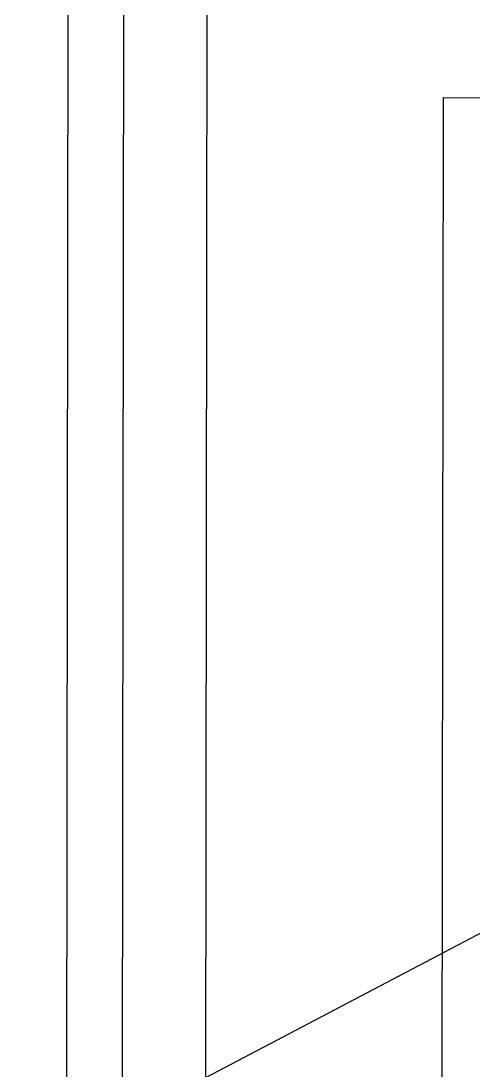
# Model space of a CAD drawing. Header units: inches. Extents: x 12 to 407, y 13 to 268.
# Drawn here: x 70.72 to 71.532, y 227.654 to 229.541 of the extents above; entities that cross this region are included whole.
import ezdxf

# ---------------------------------------------------------------- set-up
doc = ezdxf.new("R2010")
doc.units = ezdxf.units.IN
doc.header["$MEASUREMENT"] = 0
doc.layers.add('SITE_20200109$0$AA-CON', color=2, linetype='Continuous')
doc.layers.add('SITE_20200109$0$출력안됨', color=155, linetype='Continuous')

msp = doc.modelspace()

# ---------------------------------------------------------------- linework, layer by layer
at = {"color": 8}
for p, q in [((71.0497, 225.9757, -109.4067), (71.0573, 231.4757, -109.4067)), ((71.4757, 226.6037, -109.4067), (71.4795, 229.4037, -109.4067)), ((71.4795, 229.4037, -109.4067), (73.0795, 229.4015, -109.4067))]:
    msp.add_line(p, q, dxfattribs=at)
at = {"layer": 'SITE_20200109$0$AA-CON', "color": 8}
for p, q in [((70.7994, 225.7261, -109.4067), (70.8076, 231.7261, -109.4067)), ((70.8995, 225.8259, -109.4067), (70.9075, 231.6259, -109.4067))]:
    msp.add_line(p, q, dxfattribs=at)
at = {"layer": 'SITE_20200109$0$출력안됨', "color": 8}
msp.add_line((60.1942, 221.9406, -109.4067), (78.8076, 231.7151, -109.4067), dxfattribs=at)

doc.saveas('drawing.dxf')
